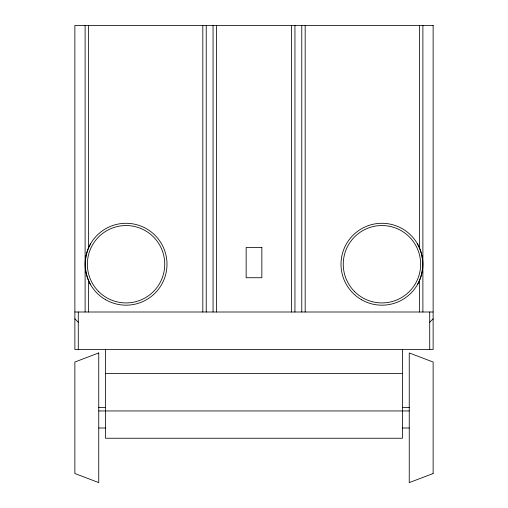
<?xml version="1.0" encoding="UTF-8"?>
<svg xmlns="http://www.w3.org/2000/svg" width="508" height="508" viewBox="0 0 508 508"><rect width="100%" height="100%" fill="white"/><g stroke="black" fill="none" stroke-linecap="round" stroke-linejoin="round"><path stroke-width="0.76" d="M90.595 243.764C83.598 256.369 83.598 272.104 90.595 284.709M417.405 284.709C424.402 272.104 424.402 256.369 417.405 243.764M429.717 322.237L433.127 318.827M74.873 312.001L433.127 312.001M105.581 373.418L402.419 373.418M98.755 407.537L105.581 407.537M402.419 407.537L409.245 407.537M98.755 410.947L409.245 410.947M98.755 428.009L105.581 428.009M402.419 428.009L409.245 428.009M74.873 318.827L78.283 322.237M429.717 312.001L429.717 349.536M422.891 25.4L422.891 312.001M419.481 25.4L419.481 248.768M419.481 279.705L419.481 312.001M402.419 349.536L402.419 438.245L105.581 438.245L105.581 349.536M305.181 25.4L305.181 312.001M301.765 25.4L301.765 312.001M294.945 25.4L294.945 312.001M291.529 25.4L291.529 312.001M216.471 25.4L216.471 312.001M213.055 25.4L213.055 312.001M206.235 25.4L206.235 312.001M202.819 25.4L202.819 312.001M88.519 25.4L88.519 248.768M88.519 279.705L88.519 312.001M85.109 25.4L85.109 312.001M78.283 312.001L78.283 349.536M98.755 352.946L74.873 362.02L74.873 473.526L98.755 482.6L98.755 352.946M433.127 473.526L409.245 482.6L409.245 352.946L433.127 362.02L433.127 473.526M433.127 25.4L74.873 25.4L74.873 349.536L433.127 349.536L433.127 25.4M261.849 247.466L246.151 247.466L246.151 277.73L261.849 277.73L261.849 247.466M98.692 291.592A38.691 38.691 0 0 0 163.424 274.25A38.691 38.691 0 0 0 116.04 226.86A38.691 38.691 0 0 0 98.692 291.592M354.59 291.592A38.691 38.691 0 0 0 419.322 274.25A38.691 38.691 0 0 0 371.932 226.86A38.691 38.691 0 0 0 354.59 291.592M105.581 299.695A40.945 40.945 0 0 0 166.999 264.236A40.945 40.945 0 0 0 105.581 228.778A40.945 40.945 0 0 0 105.581 299.695M361.474 299.695A40.945 40.945 0 0 0 422.891 264.236A40.945 40.945 0 0 0 361.474 228.778A40.945 40.945 0 0 0 361.474 299.695"/></g></svg>
